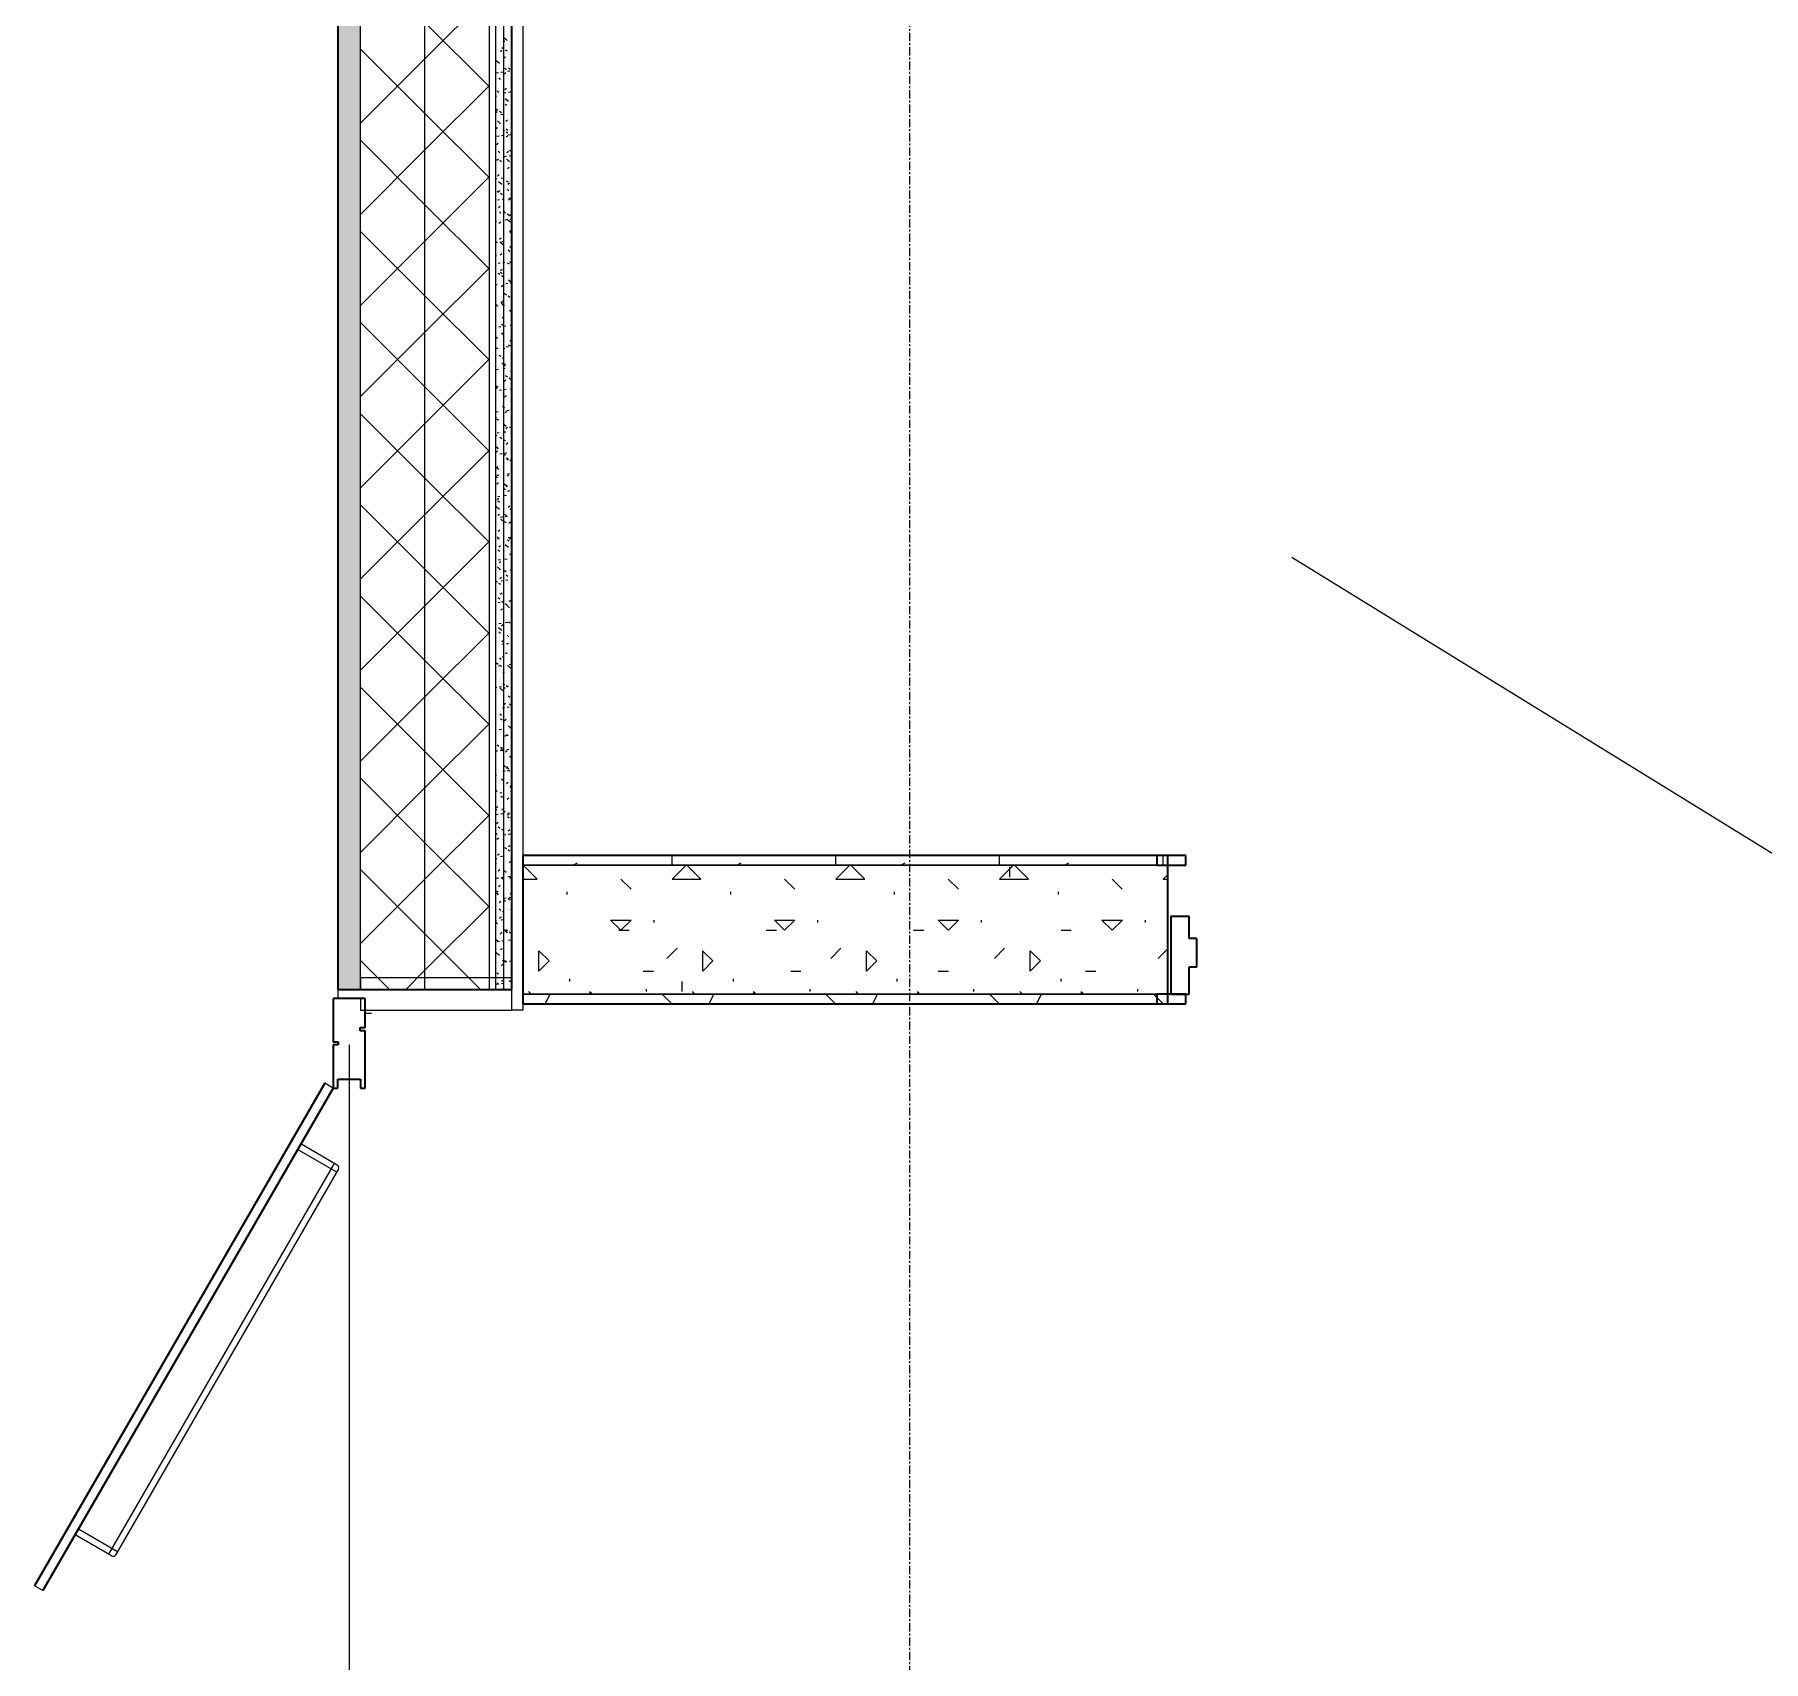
# Model space of a CAD drawing. Header units: millimetres. Extents: x -4948 to 42228, y -4856 to 69378.
# Drawn here: x -1624 to 1058, y 28457 to 30981 of the extents above; entities that cross this region are included whole.
import ezdxf

# ---------------------------------------------------------------- set-up
doc = ezdxf.new("R2010")
doc.units = ezdxf.units.MM
doc.linetypes.add('Линия сетки', pattern=[22.225, 12.7, -3.175, 3.175, -3.175])
for name, color, linetype, lineweight in [('A-DETL-THIN', 151, 'Continuous', 13), ('A-DOOR', 31, 'Continuous', 13), ('A-DOOR-FRAM', 31, 'Continuous', 13), ('A-FLOR', 192, 'Continuous', 13), ('A-GLAZ-CURT', 52, 'Continuous', 9), ('A-GLAZ-CWMG', 51, 'Continuous', 9), ('A-WALL', 113, 'Continuous', 13), ('A-WALL-PATT', 111, 'Continuous', 13), ('I-WALL', 2, 'Continuous', 13), ('S-GRID', 1, 'Continuous', 30)]:
    doc.layers.add(name, color=color, linetype=linetype, lineweight=lineweight)

# ---------------------------------------------------------------- blocks, each defined once
blk = doc.blocks.new('27ELB-RD-AR-0000-BIM_rvt-1-1 этаж отм_ _0_000 лотки')
at = {"layer": 'A-WALL-PATT', "lineweight": 9}
blk.add_hatch(color=252, dxfattribs=at).paths.add_polyline_path([(-1153.2, 29499.1), (-1118.2, 29499.1), (-1118.2, 31585.1), (-1153.2, 31585.1), (-1153.2, 30194.2)], flags=0)
at = {"layer": 'A-DETL-THIN', "color": 252, "lineweight": 9}
blk.add_line((-1135.8, 29413.1), (-1135.8, 27473.1), dxfattribs=at)
at = {"layer": 'A-DOOR', "color": 252, "lineweight": 18}
blk.add_line((1100.9, 29692.1), (326.2, 30169.5), dxfattribs=at)
at = {"layer": 'A-DOOR', "color": 252, "lineweight": 35}
for p, q in [((161.9, 29492.1), (116.9, 29492.1)), ((116.9, 29492.1), (116.9, 29477.1)), ((116.9, 29477.1), (161.9, 29477.1)), ((161.9, 29477.1), (161.9, 29492.1))]:
    blk.add_line(p, q, dxfattribs=at)
at = {"layer": 'A-DOOR-FRAM', "color": 252, "lineweight": 35}
for p, q in [((161.9, 29707.1), (116.9, 29707.1)), ((116.9, 29707.1), (116.9, 29692.1)), ((116.9, 29692.1), (161.9, 29692.1)), ((161.9, 29692.1), (161.9, 29707.1)), ((166.9, 29612.1), (138.9, 29612.1)), ((138.9, 29612.1), (138.9, 29492.1)), ((166.9, 29578.1), (166.9, 29612.1)), ((178.9, 29578.1), (166.9, 29578.1)), ((178.9, 29534.1), (178.9, 29578.1)), ((166.9, 29492.1), (166.9, 29534.1)), ((166.9, 29534.1), (178.9, 29534.1)), ((138.9, 29492.1), (166.9, 29492.1))]:
    blk.add_line(p, q, dxfattribs=at)
at = {"layer": 'A-FLOR', "color": 252, "lineweight": 9}
for p, q in [((-866.3, 31022.1), (-866.3, 29707.1)), ((-866.3, 29477.1), (-866.3, 29467.1)), ((-1101.3, 29462.1), (-1110.7, 29462.1)), ((-866.3, 29467.1), (-883.2, 29467.1))]:
    blk.add_line(p, q, dxfattribs=at)
at = {"layer": 'A-GLAZ-CURT', "color": 252, "lineweight": 35}
for p, q in [((-1160.7, 29485.1), (-1160.7, 29418.1)), ((-1110.7, 29485.1), (-1160.7, 29485.1)), ((-1110.7, 29440.1), (-1110.7, 29485.1)), ((-1160.7, 29418.1), (-1152.7, 29418.1)), ((-1152.7, 29418.1), (-1152.7, 29413.1)), ((-1118.7, 29435.1), (-1118.7, 29440.1)), ((-1118.7, 29440.1), (-1110.7, 29440.1)), ((-1110.7, 29435.1), (-1118.7, 29435.1)), ((-1110.7, 29346.1), (-1110.7, 29435.1)), ((-1152.7, 29413.1), (-1160.7, 29413.1)), ((-1160.7, 29413.1), (-1160.7, 29346.1)), ((-1173.7, 29353.6), (-1623.7, 28574.2)), ((-1160.7, 29346.1), (-1610.7, 28566.7)), ((-1160.7, 29346.1), (-1153.2, 29346.1)), ((-1153.2, 29346.1), (-1153.2, 29360.1)), ((-1153.2, 29360.1), (-1118.2, 29360.1)), ((-1118.2, 29360.1), (-1118.2, 29346.1)), ((-1118.2, 29346.1), (-1110.7, 29346.1))]:
    blk.add_line(p, q, dxfattribs=at)
at = {"layer": 'A-GLAZ-CURT', "color": 252}
for p, q in [((-1160.7, 29346.1), (-1173.7, 29353.6)), ((-1154.1, 29226.8), (-1210.7, 29259.5)), ((-1508.4, 28623.1), (-1158.4, 29229.3)), ((-1154.8, 29215.7), (-1215.7, 29250.8)), ((-1497.3, 28622.4), (-1152.3, 29220)), ((-1504.1, 28620.6), (-1560.7, 28653.3)), ((-1494.8, 28626.8), (-1555.7, 28661.9)), ((-1610.7, 28566.7), (-1623.7, 28574.2))]:
    blk.add_line(p, q, dxfattribs=at)
for centre, start, end in [((-1156.6, 29222.5), 330, 60), ((-1501.6, 28624.9), 240, 330)]:
    blk.add_arc(centre, 5, start, end, dxfattribs=at)
at = {"layer": 'A-GLAZ-CWMG', "color": 252, "lineweight": 25, "extrusion": (0, 0, -1)}
for p, q in [((-1118.2, 29499.1), (-1153.2, 29499.1)), ((-1153.2, 29499.1), (-1153.2, 29485.1)), ((-883.2, 29517.1), (-1118.2, 29517.1)), ((-1118.2, 29517.1), (-1118.2, 29499.1)), ((-883.2, 29467.1), (-883.2, 29517.1)), ((-1153.2, 29485.1), (-1118.2, 29485.1)), ((-1118.2, 29485.1), (-1118.2, 29467.1)), ((-1118.2, 29467.1), (-883.2, 29467.1))]:
    blk.add_line(p, q, dxfattribs=at)
at = {"layer": 'A-WALL', "color": 252, "lineweight": 35}
for p, q in [((-1153.2, 31585.1), (-1153.2, 29499.1)), ((-883.2, 29499.1), (-883.2, 31585.1)), ((-1153.2, 29499.1), (-883.2, 29499.1))]:
    blk.add_line(p, q, dxfattribs=at)
at = {"layer": 'A-WALL', "color": 252, "lineweight": 9}
for p, q in [((-1118.2, 29499.1), (-1118.2, 31585.1)), ((-1018.2, 29499.1), (-1018.2, 31585.1)), ((-918.2, 29499.1), (-918.2, 31585.1)), ((-908.2, 29499.1), (-908.2, 31585.1)), ((-895.7, 29499.1), (-895.7, 31585.1)), ((133.9, 29692.1), (-866.3, 29692.1)), ((-866.3, 29692.1), (133.9, 29692.1)), ((-866.3, 29492.1), (133.9, 29492.1)), ((133.9, 29492.1), (-866.3, 29492.1))]:
    blk.add_line(p, q, dxfattribs=at)
at = {"layer": 'A-WALL-PATT', "color": 252, "linetype": 'Continuous', "lineweight": 9}
for p, q in [((-1018.2, 30943.1), (-918.2, 31043.1)), ((-918.2, 30899.5), (-1018.2, 30999.5)), ((-895.7, 30969.6), (-894.2, 30970.7)), ((-895.3, 30975.5), (-893, 30973.3)), ((-893, 30973.3), (-893, 30973.3)), ((-893, 30973.3), (-890.5, 30971.1)), ((-884.7, 30976.6), (-883.2, 30975.6)), ((-1018.2, 30858.1), (-1118.2, 30958.1)), ((-901.7, 30955.1), (-898.4, 30955.5)), ((-899.1, 30960.5), (-896.3, 30958.7)), ((-896.8, 30968.7), (-895.7, 30969.6)), ((-896, 30944.2), (-895.7, 30944.5)), ((-895.7, 30944.5), (-893.4, 30946.2)), ((-893.7, 30957.1), (-890.9, 30955.3)), ((-885.1, 30957.3), (-883.2, 30957.5)), ((-1118.2, 30843.1), (-1018.2, 30943.1)), ((-907.6, 30921.4), (-904.2, 30921.9)), ((-907.5, 30940.5), (-905.2, 30938.3)), ((-905.2, 30938.3), (-905.2, 30938.3)), ((-905.2, 30938.3), (-902.7, 30936.1)), ((-900.3, 30922.4), (-897, 30922.8)), ((-895.2, 30919.7), (-892.6, 30921.8)), ((-894.1, 30928.2), (-891.6, 30926)), ((-890, 30923.7), (-886.7, 30924.2)), ((-888.8, 30928.7), (-886, 30926.9)), ((-883.5, 30925.3), (-883.2, 30925.1)), ((-1018.2, 30801.6), (-918.2, 30901.6)), ((-908.2, 30909.8), (-907.9, 30910)), ((-906.3, 30893.2), (-903.8, 30891)), ((-903.7, 30912.9), (-900.9, 30911.1)), ((-895.9, 30890.1), (-895.7, 30890.1)), ((-895.7, 30890.1), (-892.5, 30890.5)), ((-894.4, 30895.3), (-891.8, 30897.3)), ((-888.6, 30891), (-885.3, 30891.5)), ((-908.2, 30884.7), (-907.1, 30885.5)), ((-907.9, 30865), (-905, 30863.2)), ((-893.6, 30881.6), (-891.3, 30879.5)), ((-893.6, 30870.8), (-891, 30872.8)), ((-893.5, 30881.1), (-890.7, 30879.3)), ((-891.3, 30879.5), (-891.3, 30879.5)), ((-891.3, 30879.5), (-888.8, 30877.2)), ((-918.2, 30758.1), (-1018.2, 30858.1)), ((-908.2, 30859.6), (-906.3, 30861.1)), ((-908.2, 30855.6), (-907.8, 30855.6)), ((-908.2, 30834.6), (-905.5, 30836.6)), ((-905.8, 30846.6), (-903.4, 30844.5)), ((-903.4, 30844.5), (-903.4, 30844.5)), ((-903.4, 30844.5), (-900.9, 30842.2)), ((-902.5, 30861.6), (-899.7, 30859.8)), ((-900.8, 30856.6), (-897.4, 30857)), ((-892.8, 30846.3), (-890.2, 30848.4)), ((-884.1, 30858.7), (-883.2, 30858.9)), ((-883.2, 30849.3), (-883.2, 30849.3)), ((-1018.2, 30716.6), (-1118.2, 30816.6)), ((-907.4, 30810.1), (-904.7, 30812.1)), ((-906.6, 30822.9), (-903.3, 30823.3)), ((-899.4, 30823.9), (-896, 30824.3)), ((-897.6, 30833.2), (-895.7, 30832)), ((-895.7, 30832), (-894.8, 30831.4)), ((-892.4, 30834.4), (-889.9, 30832.1)), ((-892.2, 30829.8), (-889.4, 30828)), ((-892, 30821.8), (-889.4, 30823.9)), ((-889, 30825.2), (-885.7, 30825.6)), ((-1118.2, 30701.6), (-1018.2, 30801.6)), ((-906.6, 30785.6), (-903.9, 30787.7)), ((-904.5, 30799.4), (-902, 30797.1)), ((-902.3, 30785.6), (-899.4, 30783.8)), ((-894.9, 30791.6), (-891.6, 30792)), ((-891.9, 30787.8), (-889.5, 30785.6)), ((-891.2, 30797.4), (-888.6, 30799.4)), ((-889.5, 30785.6), (-889.5, 30785.6)), ((-889.5, 30785.6), (-887.1, 30783.4)), ((-887.7, 30792.5), (-884.3, 30792.9)), ((-887.3, 30801.4), (-884.5, 30799.6)), ((-1018.2, 30660.2), (-918.2, 30760.2)), ((-908.2, 30756.9), (-906.8, 30757.1)), ((-905.8, 30761.1), (-903.1, 30763.2)), ((-899.8, 30758), (-896.5, 30758.5)), ((-890.4, 30772.9), (-887.8, 30774.9)), ((-883.2, 30760.2), (-883.2, 30760.2)), ((-906.4, 30737.7), (-903.6, 30735.9)), ((-905, 30736.7), (-902.3, 30738.7)), ((-904, 30752.8), (-901.7, 30750.6)), ((-901.7, 30750.6), (-901.7, 30750.6)), ((-901.7, 30750.6), (-899.2, 30748.4)), ((-901, 30734.3), (-898.2, 30732.5)), ((-892, 30753.8), (-889.2, 30752)), ((-890.6, 30740.5), (-888.2, 30738.3)), ((-889.6, 30748.4), (-887, 30750.5)), ((-918.2, 30616.6), (-1018.2, 30716.6)), ((-905.7, 30724.4), (-902.4, 30724.8)), ((-904.2, 30712.2), (-901.5, 30714.2)), ((-902.8, 30705.5), (-900.3, 30703.3)), ((-898.4, 30725.3), (-895.7, 30725.7)), ((-896.1, 30705.9), (-895.7, 30705.6)), ((-895.7, 30725.7), (-895.1, 30725.8)), ((-895.7, 30705.6), (-893.3, 30704.1)), ((-890.8, 30702.5), (-887.9, 30700.7)), ((-888.8, 30724), (-886.2, 30726)), ((-888.1, 30726.7), (-884.8, 30727.1)), ((-908.2, 30691.2), (-907.3, 30691.3)), ((-903.4, 30687.7), (-900.7, 30689.8)), ((-894, 30693), (-890.6, 30693.5)), ((-890.1, 30693.9), (-887.8, 30691.8)), ((-888, 30699.5), (-885.4, 30701.5)), ((-887.8, 30691.8), (-887.8, 30691.8)), ((-887.8, 30691.8), (-885.3, 30689.5)), ((-887.2, 30675), (-884.6, 30677.1)), ((-886.7, 30694), (-883.4, 30694.4)), ((-1018.2, 30575.2), (-1118.2, 30675.2)), ((-1118.2, 30560.2), (-1018.2, 30660.2)), ((-908.2, 30658.3), (-905.9, 30658.6)), ((-902.6, 30663.3), (-899.9, 30665.3)), ((-902.3, 30658.9), (-899.9, 30656.8)), ((-900.8, 30658.4), (-898, 30656.6)), ((-899.9, 30656.8), (-899.9, 30656.8)), ((-899.9, 30656.8), (-897.5, 30654.5)), ((-898.9, 30659.5), (-895.7, 30659.9)), ((-895.7, 30659.9), (-895.5, 30659.9)), ((-886.4, 30650.5), (-883.8, 30652.6)), ((-885.9, 30674.1), (-883.2, 30672.4)), ((-908.2, 30637.8), (-907, 30637)), ((-904.7, 30625.9), (-901.4, 30626.3)), ((-901.8, 30638.8), (-899.1, 30640.8)), ((-897.5, 30626.8), (-895.7, 30627)), ((-895.7, 30627), (-894.2, 30627.2)), ((-890.5, 30626.6), (-887.7, 30624.8)), ((-888.9, 30646.7), (-886.4, 30644.4)), ((-887.2, 30628.2), (-883.8, 30628.6)), ((-885.6, 30626.1), (-883.2, 30628)), ((-1018.2, 30518.8), (-918.2, 30618.8)), ((-904.9, 30610.4), (-902.1, 30608.6)), ((-901, 30614.3), (-898.3, 30616.4)), ((-901, 30611.7), (-898.6, 30609.4)), ((-899.5, 30607), (-896.7, 30605.2)), ((-893, 30594.5), (-889.7, 30594.9)), ((-888.4, 30600.1), (-886.1, 30597.9)), ((-886.1, 30597.9), (-886.1, 30597.9)), ((-886.1, 30597.9), (-883.6, 30595.7)), ((-885.8, 30595.5), (-883.2, 30595.8)), ((-884.8, 30601.6), (-883.2, 30602.9)), ((-918.2, 30475.2), (-1018.2, 30575.2)), ((-908.2, 30592.5), (-906.3, 30592.8)), ((-900.2, 30589.9), (-897.5, 30591.9)), ((-894.6, 30578.6), (-891.8, 30576.8)), ((-889.3, 30575.2), (-886.5, 30573.4)), ((-884, 30577.1), (-883.2, 30577.8)), ((-908.2, 30562), (-906.7, 30561.1)), ((-908.2, 30559.6), (-904.9, 30560.1)), ((-900.6, 30565.1), (-898.2, 30562.9)), ((-899.4, 30565.4), (-896.7, 30567.4)), ((-898.6, 30540.9), (-895.9, 30543)), ((-898.2, 30562.9), (-898.2, 30562.9)), ((-898.2, 30562.9), (-895.7, 30560.7)), ((-897.9, 30561), (-895.7, 30561.3)), ((-895.7, 30561.3), (-894.6, 30561.4)), ((-887.2, 30552.8), (-884.7, 30550.6)), ((-884.4, 30546.8), (-883.2, 30546.1)), ((-883.2, 30552.7), (-883.2, 30552.7)), ((-1018.2, 30433.8), (-1118.2, 30533.8)), ((-1118.2, 30418.8), (-1018.2, 30518.8)), ((-908.2, 30525.9), (-907.9, 30525.7)), ((-903.8, 30527.3), (-900.5, 30527.8)), ((-899.3, 30531.1), (-896.5, 30529.3)), ((-899.3, 30517.8), (-896.8, 30515.6)), ((-897.8, 30516.4), (-895.7, 30518.1)), ((-896.5, 30528.3), (-895.7, 30528.4)), ((-895.7, 30528.4), (-893.2, 30528.7)), ((-895.7, 30518.1), (-895.1, 30518.5)), ((-886.2, 30529.6), (-883.2, 30530)), ((-908.2, 30511.5), (-905.5, 30509.8)), ((-908.2, 30493.9), (-905.4, 30494.2)), ((-897, 30492), (-895.7, 30493)), ((-895.7, 30493), (-894.3, 30494)), ((-892.1, 30496), (-888.8, 30496.4)), ((-889, 30499.3), (-886.2, 30497.5)), ((-886.7, 30506.2), (-884.3, 30504.1)), ((-884.8, 30496.9), (-883.2, 30497.2)), ((-884.3, 30504.1), (-884.3, 30504.1)), ((-884.3, 30504.1), (-883.2, 30503)), ((-1018.2, 30377.4), (-918.2, 30477.4)), ((-907.3, 30461.1), (-904, 30461.5)), ((-903.4, 30483.2), (-900.6, 30481.4)), ((-898.8, 30471.2), (-896.5, 30469.1)), ((-898.1, 30479.8), (-895.7, 30478.2)), ((-897, 30462.5), (-895.7, 30462.6)), ((-896.5, 30469.1), (-896.5, 30469.1)), ((-896.5, 30469.1), (-895.7, 30468.3)), ((-896.2, 30467.5), (-895.7, 30467.9)), ((-895.7, 30478.2), (-895.2, 30478)), ((-895.7, 30467.9), (-893.5, 30469.5)), ((-895.7, 30468.3), (-894, 30466.8)), ((-895.7, 30462.6), (-893.7, 30462.9)), ((-908.1, 30435.6), (-905.3, 30433.8)), ((-895.4, 30443), (-892.7, 30445.1)), ((-893.2, 30451.4), (-890.3, 30449.6)), ((-887.8, 30448), (-885, 30446.2)), ((-885.4, 30459), (-883.2, 30456.9)), ((-918.2, 30333.8), (-1018.2, 30433.8)), ((-908.2, 30433.7), (-906.2, 30431.8)), ((-902.8, 30428.8), (-899.5, 30429.2)), ((-897.6, 30424), (-895.7, 30422.2)), ((-895.7, 30422.2), (-895.1, 30421.7)), ((-895.6, 30429.8), (-892.3, 30430.2)), ((-894.6, 30418.6), (-891.9, 30420.6)), ((-885.3, 30431.1), (-883.2, 30431.4)), ((-884.9, 30412.4), (-883.2, 30410.8)), ((-1018.2, 30292.4), (-1118.2, 30392.4)), ((-908.2, 30387.5), (-907.3, 30386.7)), ((-908.2, 30383), (-907.5, 30383.6)), ((-907.8, 30395.3), (-904.4, 30395.7)), ((-906.9, 30384.3), (-904, 30382.5)), ((-897.8, 30403.8), (-895.7, 30402.4)), ((-895.7, 30402.4), (-895, 30402)), ((-893.8, 30394.1), (-891.1, 30396.1)), ((-891.1, 30397.5), (-887.8, 30397.9)), ((-883.9, 30398.4), (-883.2, 30398.5)), ((-1118.2, 30277.4), (-1018.2, 30377.4)), ((-908.2, 30358), (-906.7, 30359.1)), ((-906.4, 30362.6), (-903, 30363)), ((-901.9, 30355.9), (-899.1, 30354.1)), ((-897.1, 30377.4), (-895.7, 30376.1)), ((-896, 30363.9), (-895.7, 30364)), ((-895.7, 30376.1), (-894.7, 30375.2)), ((-895.7, 30364), (-892.7, 30364.4)), ((-894.7, 30375.2), (-894.7, 30375.2)), ((-894.7, 30375.2), (-892.3, 30373)), ((-893, 30369.6), (-890.3, 30371.7)), ((-887.6, 30372), (-884.7, 30370.2)), ((-883.7, 30365.1), (-883.2, 30364.6)), ((-1018.2, 30236), (-918.2, 30336)), ((-908.2, 30341.4), (-906.9, 30340.2)), ((-908.2, 30332.9), (-905.9, 30334.6)), ((-906.9, 30340.2), (-906.9, 30340.2)), ((-906.9, 30340.2), (-904.4, 30338)), ((-901.9, 30330.3), (-898.6, 30330.7)), ((-896.6, 30352.5), (-895.7, 30351.9)), ((-895.8, 30330.1), (-895.7, 30330)), ((-895.7, 30351.9), (-893.8, 30350.7)), ((-895.7, 30330), (-893.4, 30327.9)), ((-894.7, 30331.2), (-891.3, 30331.7)), ((-892.2, 30345.1), (-889.5, 30347.2)), ((-884.3, 30332.6), (-883.2, 30332.8)), ((-907.7, 30308.1), (-905.1, 30310.2)), ((-906.6, 30308.3), (-903.8, 30306.5)), ((-891.7, 30324.1), (-888.9, 30322.3)), ((-891.4, 30320.7), (-888.7, 30322.7)), ((-886.3, 30320.7), (-883.5, 30318.9)), ((-883.2, 30318.5), (-883.2, 30318.5)), ((-918.2, 30192.4), (-1018.2, 30292.4)), ((-908, 30295.1), (-905.5, 30292.9)), ((-906.9, 30283.6), (-904.3, 30285.7)), ((-906.8, 30296.8), (-903.5, 30297.2)), ((-896.4, 30276.5), (-895.7, 30276.1)), ((-895.7, 30276.1), (-893.5, 30274.7)), ((-895.3, 30283.5), (-893, 30281.4)), ((-893, 30281.4), (-893, 30281.4)), ((-893, 30281.4), (-890.5, 30279.1)), ((-890.6, 30296.2), (-887.9, 30298.2)), ((-890.2, 30298.9), (-886.9, 30299.4)), ((-889.8, 30271.7), (-887.1, 30273.8)), ((-1018.2, 30151), (-1118.2, 30251)), ((-908.2, 30258.8), (-907.9, 30258.6)), ((-907.5, 30248.5), (-905.2, 30246.4)), ((-906.1, 30259.2), (-903.5, 30261.2)), ((-905.4, 30264.1), (-902.1, 30264.5)), ((-905.4, 30257), (-902.5, 30255.2)), ((-905.2, 30246.4), (-905.2, 30246.4)), ((-905.2, 30246.4), (-902.7, 30244.1)), ((-895.1, 30265.4), (-891.8, 30265.9)), ((-889, 30247.3), (-886.3, 30249.3)), ((-1118.2, 30136), (-1018.2, 30236)), ((-905.3, 30234.7), (-902.7, 30236.7)), ((-901, 30231.8), (-897.6, 30232.2)), ((-900.5, 30228.6), (-897.6, 30226.8)), ((-895.1, 30225.2), (-892.3, 30223.4)), ((-894.1, 30236.3), (-891.6, 30234)), ((-893.7, 30232.7), (-890.4, 30233.2)), ((-888.2, 30222.8), (-885.5, 30224.8)), ((-886.1, 30244.7), (-883.3, 30242.9)), ((-883.4, 30234.1), (-883.2, 30234.1)), ((-1018.2, 30094.5), (-918.2, 30194.5)), ((-906.3, 30201.3), (-903.8, 30199)), ((-905.9, 30198.2), (-902.5, 30198.7)), ((-904.5, 30210.2), (-901.9, 30212.3)), ((-890.2, 30196.8), (-887.4, 30195)), ((-889.2, 30200.4), (-885.9, 30200.9)), ((-887.4, 30198.3), (-884.7, 30200.4)), ((-884.9, 30193.4), (-883.2, 30192.3)), ((-905.1, 30181), (-902.3, 30179.2)), ((-904.5, 30165.5), (-901.2, 30166)), ((-903.7, 30185.8), (-901.1, 30187.8)), ((-894.2, 30166.9), (-890.8, 30167.3)), ((-893.6, 30189.7), (-891.3, 30187.5)), ((-891.3, 30187.5), (-891.3, 30187.5)), ((-891.3, 30187.5), (-888.8, 30185.3)), ((-886.6, 30173.9), (-883.9, 30175.9)), ((-918.2, 30051), (-1018.2, 30151)), ((-905.8, 30154.7), (-903.4, 30152.5)), ((-903.4, 30152.5), (-903.4, 30152.5)), ((-903.4, 30152.5), (-900.9, 30150.3)), ((-902.9, 30161.3), (-900.3, 30163.3)), ((-894.9, 30149.2), (-892, 30147.4)), ((-892.4, 30142.4), (-889.9, 30140.2)), ((-885.8, 30149.4), (-883.2, 30151.4)), ((-908.2, 30132.4), (-906.4, 30131.3)), ((-903.9, 30129.7), (-901.1, 30127.9)), ((-902.1, 30136.8), (-899.5, 30138.9)), ((-901.3, 30112.3), (-898.7, 30114.4)), ((-900, 30133.2), (-896.7, 30133.7)), ((-892.8, 30134.2), (-889.5, 30134.6)), ((-885, 30124.9), (-883.2, 30126.3)), ((-884.6, 30117.4), (-883.2, 30116.5)), ((-1018.2, 30009.5), (-1118.2, 30109.5)), ((-1118.2, 29994.5), (-1018.2, 30094.5)), ((-904.9, 30099.7), (-901.6, 30100.1)), ((-904.5, 30107.4), (-902, 30105.2)), ((-900.5, 30087.9), (-897.9, 30089.9)), ((-899, 30101.3), (-896.2, 30099.5)), ((-893.6, 30097.9), (-890.8, 30096.1)), ((-891.9, 30095.8), (-889.5, 30093.7)), ((-889.5, 30093.7), (-889.5, 30093.7)), ((-889.5, 30093.7), (-887.1, 30091.4)), ((-888.3, 30101.9), (-885, 30102.3)), ((-884.2, 30100.4), (-883.2, 30101.2)), ((-908.2, 30066.4), (-907.5, 30066.5)), ((-904, 30060.8), (-901.7, 30058.7)), ((-903.5, 30067), (-900.2, 30067.4)), ((-901.7, 30058.7), (-901.7, 30058.7)), ((-901.7, 30058.7), (-899.2, 30056.4)), ((-899.7, 30063.4), (-897.1, 30065.4)), ((-893.2, 30068.4), (-889.9, 30068.8)), ((-888.7, 30069.5), (-885.9, 30067.7)), ((-883.4, 30076), (-883.2, 30076.1)), ((-883.4, 30066.1), (-883.2, 30066)), ((-1018.2, 29953.1), (-918.2, 30053.1)), ((-903.7, 30053.8), (-900.8, 30051.9)), ((-899.1, 30034.7), (-895.7, 30035.2)), ((-898.9, 30038.9), (-896.3, 30041)), ((-891.8, 30035.7), (-888.5, 30036.1)), ((-890.6, 30048.6), (-888.2, 30046.3)), ((-918.2, 29909.5), (-1018.2, 30009.5)), ((-907.8, 30005.8), (-904.9, 30004)), ((-902.8, 30013.6), (-900.3, 30011.3)), ((-898.1, 30014.5), (-895.7, 30016.4)), ((-895.7, 30016.4), (-895.5, 30016.5)), ((-893.4, 30021.9), (-890.6, 30020.1)), ((-904, 30001.2), (-900.7, 30001.6)), ((-902.4, 30002.4), (-899.6, 30000.6)), ((-897.3, 29990), (-895.7, 29991.3)), ((-895.7, 29991.3), (-894.7, 29992)), ((-890.1, 30002), (-887.8, 29999.8)), ((-887.8, 29999.8), (-887.8, 29999.8)), ((-887.8, 29999.8), (-885.3, 29997.6)), ((-887.4, 30003.4), (-884, 30003.8)), ((-1018.2, 29868.1), (-1118.2, 29968.1)), ((-1118.2, 29853.1), (-1018.2, 29953.1)), ((-908.2, 29967.8), (-906.5, 29968)), ((-902.6, 29968.5), (-899.3, 29968.9)), ((-902.3, 29967), (-900, 29964.8)), ((-900, 29964.8), (-900, 29964.8)), ((-900, 29964.8), (-897.5, 29962.6)), ((-897.5, 29974), (-895.7, 29972.9)), ((-896.5, 29965.5), (-895.7, 29966.2)), ((-895.7, 29972.9), (-894.7, 29972.2)), ((-895.7, 29966.2), (-893.9, 29967.6)), ((-892.3, 29969.8), (-889, 29970.3)), ((-892.2, 29970.6), (-889.3, 29968.8)), ((-888.9, 29954.7), (-886.4, 29952.4)), ((-902.2, 29926.5), (-899.3, 29924.7)), ((-898.1, 29936.2), (-895.7, 29936.5)), ((-895.7, 29941.1), (-893.1, 29943.1)), ((-895.7, 29941.1), (-895.7, 29941.1)), ((-895.7, 29936.5), (-894.8, 29936.6)), ((-890.9, 29937.1), (-887.6, 29937.6)), ((-887.3, 29942.2), (-884.4, 29940.4)), ((-1018.2, 29811.7), (-918.2, 29911.7)), ((-903, 29902.7), (-899.7, 29903.1)), ((-901, 29919.7), (-898.6, 29917.4)), ((-894.9, 29916.6), (-892.3, 29918.6)), ((-888.4, 29908.1), (-886.1, 29906)), ((-886.4, 29904.9), (-883.2, 29905.3)), ((-886.1, 29906), (-886.1, 29906)), ((-886.1, 29906), (-883.6, 29903.7)), ((-906.3, 29878.6), (-903.5, 29876.8)), ((-900.9, 29875.1), (-898.1, 29873.3)), ((-900.6, 29873.1), (-898.2, 29871)), ((-898.2, 29871), (-898.2, 29871)), ((-898.2, 29871), (-895.7, 29868.7)), ((-894.1, 29892.1), (-891.5, 29894.2)), ((-891.9, 29894.7), (-889.1, 29892.9)), ((-891.3, 29871.3), (-888, 29871.8)), ((-918.2, 29768.1), (-1018.2, 29868.1)), ((-908.2, 29869.1), (-905.6, 29869.4)), ((-908.2, 29856.3), (-907.8, 29856.5)), ((-901.7, 29870), (-898.3, 29870.4)), ((-896, 29846.8), (-895.7, 29846.5)), ((-895.7, 29846.5), (-893.2, 29845)), ((-893.3, 29867.6), (-890.7, 29869.7)), ((-892.5, 29843.2), (-889.9, 29845.2)), ((-887.2, 29860.9), (-884.7, 29858.6)), ((-1018.2, 29726.7), (-1118.2, 29826.7)), ((-908.2, 29834), (-907.9, 29833.7)), ((-908.2, 29831.2), (-907, 29832.1)), ((-908.2, 29829.2), (-908.1, 29829.2)), ((-899.3, 29825.9), (-896.8, 29823.6)), ((-897.2, 29837.7), (-895.7, 29837.9)), ((-895.7, 29837.9), (-893.9, 29838.1)), ((-891.7, 29818.7), (-889.1, 29820.7)), ((-890.7, 29843.3), (-887.9, 29841.5)), ((-890, 29838.6), (-886.6, 29839.1)), ((-1118.2, 29711.7), (-1018.2, 29811.7)), ((-908.2, 29806.1), (-906.2, 29807.6)), ((-902.1, 29804.1), (-898.8, 29804.6)), ((-900.7, 29799.2), (-897.9, 29797.4)), ((-890.9, 29794.2), (-888.3, 29796.3)), ((-886.7, 29814.3), (-884.3, 29812.1)), ((-885.8, 29815), (-883.2, 29813.3)), ((-885.5, 29806.3), (-883.2, 29806.6)), ((-884.3, 29812.1), (-884.3, 29812.1)), ((-884.3, 29812.1), (-883.2, 29811.1)), ((-1018.2, 29670.3), (-918.2, 29770.3)), ((-908.2, 29778.7), (-906.9, 29777.9)), ((-908.1, 29781.1), (-905.4, 29783.1)), ((-908, 29770.5), (-904.6, 29770.9)), ((-900.7, 29771.4), (-897.4, 29771.9)), ((-898.8, 29779.3), (-896.5, 29777.1)), ((-896.5, 29777.1), (-896.5, 29777.1)), ((-896.5, 29777.1), (-895.7, 29776.4)), ((-895.7, 29776.4), (-894, 29774.9)), ((-890.4, 29772.8), (-887.1, 29773.2)), ((-890.4, 29767.4), (-887.6, 29765.6)), ((-890.1, 29769.8), (-887.5, 29771.8)), ((-885.4, 29767), (-883.2, 29764.9)), ((-908.2, 29741.7), (-906.2, 29739.9)), ((-907.3, 29756.6), (-904.6, 29758.7)), ((-904.8, 29751.3), (-902, 29749.5)), ((-899.5, 29747.9), (-896.6, 29746.1)), ((-896.2, 29739.1), (-895.7, 29739.2)), ((-895.7, 29739.2), (-892.9, 29739.6)), ((-889.3, 29745.3), (-886.7, 29747.3)), ((-889, 29740.1), (-885.7, 29740.5)), ((-918.2, 29626.7), (-1018.2, 29726.7)), ((-906.5, 29732.1), (-903.8, 29734.2)), ((-897.6, 29732), (-895.7, 29730.3)), ((-895.7, 29730.3), (-895.1, 29729.7)), ((-894.6, 29719.5), (-891.7, 29717.7)), ((-889.2, 29716.1), (-886.4, 29714.3)), ((-888.5, 29720.8), (-885.9, 29722.9)), ((-884.9, 29720.4), (-883.2, 29718.8)), ((-1018.2, 29585.3), (-1118.2, 29685.3)), ((-908.2, 29702.9), (-906.6, 29701.9)), ((-908.2, 29695.6), (-907.3, 29694.7)), ((-905.7, 29707.7), (-903, 29709.7)), ((-904.9, 29683.2), (-902.2, 29685.2)), ((-901.2, 29705.6), (-897.8, 29706.1)), ((-897.1, 29685.4), (-895.7, 29684.1)), ((-895.7, 29684.1), (-894.7, 29683.3)), ((-894.7, 29683.3), (-894.7, 29683.3)), ((-894.7, 29683.3), (-892.3, 29681)), ((-887.7, 29696.3), (-885.1, 29698.4)), ((-884.5, 29707.8), (-883.2, 29708)), ((-884.3, 29687.7), (-883.2, 29686.9)), ((-844.1, 29670.4), (-865.8, 29692.1)), ((-788.3, 29692.1), (-781.5, 29695.5)), ((-635, 29692.1), (-635, 29705.3)), ((-635, 29670.4), (-613.3, 29692.1)), ((-590.1, 29670.4), (-611.8, 29692.1)), ((-534.3, 29692.1), (-527.5, 29695.5)), ((-381, 29692.1), (-381, 29705.3)), ((-381, 29670.4), (-359.3, 29692.1)), ((-336.1, 29670.4), (-357.8, 29692.1)), ((-280.3, 29692.1), (-273.5, 29695.5)), ((-127, 29692.1), (-127, 29705.3)), ((-127, 29670.4), (-105.3, 29692.1)), ((-111.1, 29673.5), (-111.1, 29689.4)), ((-82.1, 29670.4), (-103.8, 29692.1)), ((-26.3, 29692.1), (-19.5, 29695.5)), ((127, 29692.1), (127, 29705.3)), ((-1118.2, 29570.3), (-1018.2, 29670.3)), ((-907, 29672), (-903.7, 29672.4)), ((-904.1, 29658.7), (-901.4, 29660.8)), ((-899.8, 29672.9), (-896.5, 29673.4)), ((-899.2, 29671.9), (-896.4, 29670.1)), ((-889.5, 29674.3), (-886.1, 29674.7)), ((-886.9, 29671.9), (-884.3, 29673.9)), ((-883.7, 29673.2), (-883.2, 29672.7)), ((-866.3, 29670.4), (-844.1, 29670.4)), ((-698.6, 29654.6), (-714.5, 29670.4)), ((-635, 29670.4), (-590.1, 29670.4)), ((-444.6, 29654.6), (-460.5, 29670.4)), ((-381, 29670.4), (-336.1, 29670.4)), ((-190.6, 29654.6), (-206.5, 29670.4)), ((-127, 29670.4), (-82.1, 29670.4)), ((63.4, 29654.6), (47.5, 29670.4)), ((127, 29670.4), (133.9, 29677.2)), ((127, 29670.4), (133.9, 29670.4)), ((-908.2, 29652.3), (-905.4, 29650.6)), ((-908.2, 29649.4), (-906.9, 29648.3)), ((-906.9, 29648.3), (-906.9, 29648.3)), ((-906.9, 29648.3), (-904.4, 29646)), ((-903.3, 29634.3), (-900.6, 29636.3)), ((-895.8, 29638.2), (-895.7, 29638)), ((-895.7, 29638), (-893.4, 29635.9)), ((-895.3, 29640.6), (-892, 29641.1)), ((-889, 29640.1), (-886.1, 29638.3)), ((-888.1, 29641.6), (-884.7, 29642)), ((-886.1, 29647.4), (-883.5, 29649.4)), ((-797.7, 29646.6), (-797.7, 29650.5)), ((-543.7, 29646.6), (-543.7, 29650.5)), ((-289.7, 29646.6), (-289.7, 29650.5)), ((-35.7, 29646.6), (-35.7, 29650.5)), ((-1018.2, 29528.9), (-918.2, 29628.9)), ((-908.2, 29606), (-907.2, 29606.2)), ((-908, 29603.2), (-905.5, 29600.9)), ((-903.3, 29624), (-900.5, 29622.2)), ((-902.5, 29609.8), (-899.8, 29611.8)), ((-900.2, 29607.1), (-896.9, 29607.5)), ((-898, 29620.6), (-895.7, 29619.1)), ((-895.7, 29619.1), (-895.2, 29618.8)), ((-885.3, 29622.9), (-883.2, 29624.6)), ((-883.6, 29609.3), (-883.2, 29609.3)), ((-883.2, 29626.6), (-883.2, 29626.5)), ((-730.3, 29606.9), (-698.5, 29606.9)), ((-714.5, 29591.1), (-730.3, 29606.9)), ((-714.4, 29591), (-698.5, 29606.9)), ((-662.8, 29602.9), (-662.8, 29606.9)), ((-476.3, 29606.9), (-444.5, 29606.9)), ((-460.5, 29591.1), (-476.3, 29606.9)), ((-460.4, 29591), (-444.5, 29606.9)), ((-408.8, 29602.9), (-408.8, 29606.9)), ((-222.3, 29606.9), (-190.5, 29606.9)), ((-206.5, 29591.1), (-222.3, 29606.9)), ((-206.4, 29591), (-190.5, 29606.9)), ((-154.8, 29602.9), (-154.8, 29606.9)), ((31.7, 29606.9), (63.5, 29606.9)), ((47.5, 29591.1), (31.7, 29606.9)), ((47.6, 29591), (63.5, 29606.9)), ((99.2, 29602.9), (99.2, 29606.9)), ((-932, 29499.1), (-1018.2, 29585.3)), ((-908, 29576.4), (-905.2, 29574.6)), ((-901.7, 29585.3), (-899, 29587.4)), ((-895.4, 29591.6), (-893, 29589.4)), ((-893.1, 29592.2), (-890.3, 29590.4)), ((-893, 29589.4), (-893, 29589.4)), ((-893, 29589.4), (-890.5, 29587.2)), ((-888.5, 29575.8), (-885.2, 29576.2)), ((-887.7, 29588.8), (-884.9, 29587)), ((-884.5, 29598.5), (-883.2, 29599.5)), ((-717.5, 29591), (-701.7, 29591)), ((-488.9, 29591), (-473.1, 29591)), ((-260.3, 29591), (-244.5, 29591)), ((-31.7, 29591), (-15.9, 29591)), ((-907.5, 29556.6), (-905.2, 29554.4)), ((-906.1, 29573.4), (-902.7, 29573.9)), ((-905.2, 29554.4), (-905.2, 29554.4)), ((-905.2, 29554.4), (-902.7, 29552.2)), ((-900.9, 29560.9), (-898.2, 29562.9)), ((-898.8, 29574.4), (-895.7, 29574.8)), ((-895.7, 29574.8), (-895.5, 29574.8)), ((-883.7, 29574), (-883.2, 29574.4)), ((-825.6, 29543.4), (-841.5, 29559.3)), ((-841.4, 29527.5), (-841.4, 29559.2)), ((-642.9, 29547.3), (-627.1, 29563.2)), ((-571.6, 29543.4), (-587.5, 29559.3)), ((-587.4, 29527.5), (-587.4, 29559.2)), ((-388.9, 29547.3), (-373.1, 29563.2)), ((-317.6, 29543.4), (-333.5, 29559.3)), ((-333.4, 29527.5), (-333.4, 29559.2)), ((-134.9, 29547.3), (-119.1, 29563.2)), ((-63.6, 29543.4), (-79.5, 29559.3)), ((-79.4, 29527.5), (-79.4, 29559.2)), ((119.1, 29547.3), (133.9, 29562.1)), ((-1073.4, 29499.1), (-1118.2, 29543.9)), ((-1047.9, 29499.1), (-1018.2, 29528.9)), ((-908.2, 29540.3), (-907.7, 29540.3)), ((-906.8, 29525.1), (-903.9, 29523.3)), ((-900.1, 29536.4), (-897.4, 29538.4)), ((-897.7, 29544.6), (-895.7, 29543.3)), ((-895.7, 29543.3), (-894.9, 29542.8)), ((-894.4, 29542.1), (-891, 29542.5)), ((-894.1, 29544.3), (-891.6, 29542)), ((-887.1, 29543.1), (-883.8, 29543.5)), ((-841.4, 29527.5), (-825.5, 29543.4)), ((-679.5, 29527.5), (-663.6, 29527.5)), ((-587.4, 29527.5), (-571.5, 29543.4)), ((-450.9, 29527.5), (-435, 29527.5)), ((-333.4, 29527.5), (-317.5, 29543.4)), ((-222.3, 29527.5), (-206.4, 29527.5)), ((-79.4, 29527.5), (-63.5, 29543.4)), ((6.3, 29527.5), (22.2, 29527.5)), ((-908.2, 29507.4), (-906.3, 29507.6)), ((-906.3, 29509.3), (-903.8, 29507)), ((-899.3, 29511.9), (-896.6, 29514)), ((-899.3, 29508.6), (-896, 29509)), ((-887.5, 29512.8), (-884.7, 29511)), ((-853.6, 29492.1), (-857.3, 29495.8)), ((-793.7, 29511.6), (-793.7, 29515.6)), ((-762, 29492.1), (-762, 29495.8)), ((-758.4, 29492.1), (-762, 29495.7)), ((-674.7, 29495.8), (-674.7, 29499.7)), ((-619.1, 29495.8), (-619.1, 29511.6)), ((-599.6, 29492.1), (-603.3, 29495.8)), ((-539.7, 29511.6), (-539.7, 29515.6)), ((-508, 29492.1), (-508, 29495.8)), ((-504.4, 29492.1), (-508, 29495.7)), ((-420.7, 29495.8), (-420.7, 29499.7)), ((-345.6, 29492.1), (-349.3, 29495.8)), ((-285.7, 29511.6), (-285.7, 29515.6)), ((-254, 29492.1), (-254, 29495.8)), ((-250.4, 29492.1), (-254, 29495.7)), ((-166.7, 29495.8), (-166.7, 29499.7)), ((-91.6, 29492.1), (-95.3, 29495.8)), ((-31.7, 29511.6), (-31.7, 29515.6)), ((0, 29492.1), (0, 29495.8)), ((3.6, 29492.1), (0, 29495.7)), ((87.3, 29495.8), (87.3, 29499.7)), ((-831.6, 29477.1), (-824.1, 29492.1)), ((-635.4, 29477.1), (-650.4, 29492.1)), ((-577.6, 29477.1), (-570.1, 29492.1)), ((-381.4, 29477.1), (-396.4, 29492.1)), ((-323.6, 29477.1), (-316.1, 29492.1)), ((-127.4, 29477.1), (-142.4, 29492.1)), ((-69.6, 29477.1), (-62.1, 29492.1)), ((126.6, 29477.1), (111.6, 29492.1))]:
    blk.add_line(p, q, dxfattribs=at)
at = {"layer": 'I-WALL', "color": 252, "lineweight": 35}
for p, q in [((133.9, 29707.1), (-866.3, 29707.1)), ((-866.3, 29707.1), (-866.3, 29692.1)), ((-866.3, 29692.1), (-866.3, 29492.1)), ((133.9, 29692.1), (133.9, 29707.1)), ((133.9, 29492.1), (133.9, 29692.1)), ((-866.3, 29492.1), (-866.3, 29477.1)), ((-866.3, 29477.1), (133.9, 29477.1)), ((133.9, 29477.1), (133.9, 29492.1))]:
    blk.add_line(p, q, dxfattribs=at)
blk = doc.blocks.new('27ELB-RD-KR2-0000-BIM_rvt-1-1 этаж отм_ _0_000 лотки')
at = {"layer": 'S-GRID', "color": 252, "linetype": 'Линия сетки', "lineweight": 9}
blk.add_line((-266.1, -4856.4), (-266.1, 68377.9), dxfattribs=at)

msp = doc.modelspace()

# ---------------------------------------------------------------- block references
at = {"lineweight": 5}
for name in ['27ELB-RD-KR2-0000-BIM_rvt-1-1 этаж отм_ _0_000 лотки', '27ELB-RD-AR-0000-BIM_rvt-1-1 этаж отм_ _0_000 лотки']:
    msp.add_blockref(name, (0, 0), dxfattribs=at)

doc.saveas('drawing.dxf')
